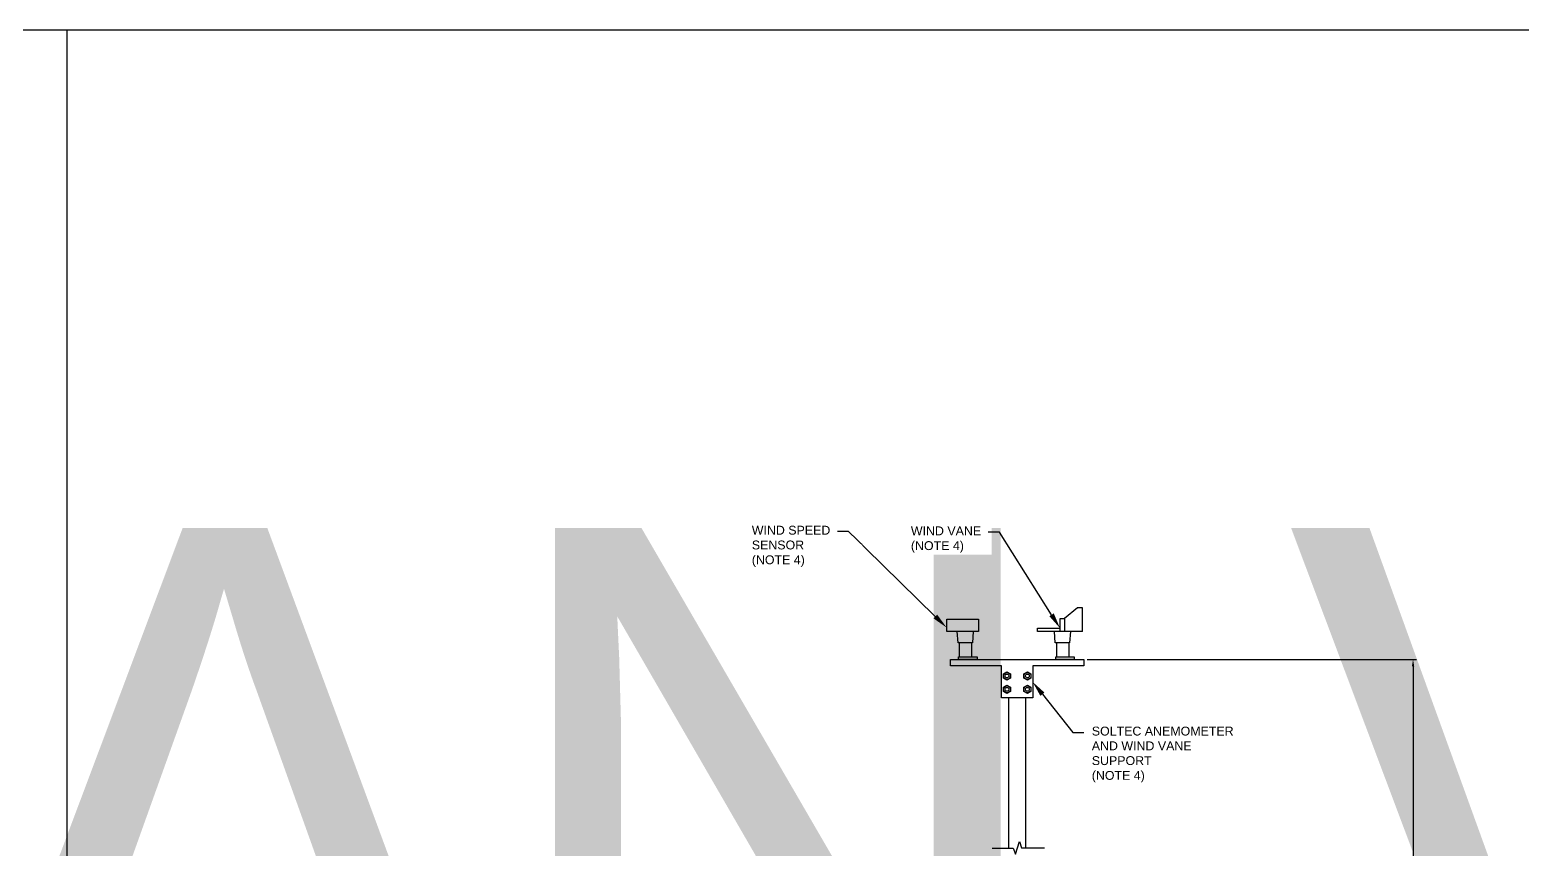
# Model space of a CAD drawing. Header units: feet. Extents: x -18 to 2540, y -48 to 1440.
# Drawn here: x 2181.78 to 2208.22, y 1392.53 to 1407.06 of the extents above; entities that cross this region are included whole.
import ezdxf
from ezdxf import colors
from ezdxf.entities.mleader import LeaderData, LeaderLine
from ezdxf.enums import TextEntityAlignment as Align
from ezdxf.math import Vec2, Vec3

# ---------------------------------------------------------------- set-up
doc = ezdxf.new("R2018")
doc.units = ezdxf.units.FT
doc.header["$MEASUREMENT"] = 0
doc.layers.get('Defpoints').update_dxf_attribs({"color": 5})
for name, color, linetype in [('E-COND-RGS', 4, 'Continuous'), ('E-DIM', 1, 'Continuous'), ('E-EQPM-HRDW', 230, 'Continuous'), ('E-EQPM-MET', 5, 'Continuous'), ('G-ANNO-TEXT', 1, 'Continuous')]:
    doc.layers.add(name, color=color, linetype=linetype)
doc.layers.add('G-NPLT', color=67, linetype='Continuous', plot=False)
doc.styles.add('NEI-A', font='arial.ttf')
doc.dimstyles.new('NEI-A', dxfattribs={"dimtxt": 0.1, "dimasz": 0.125, "dimexe": 0.0625, "dimexo": 0.0625, "dimgap": 0.0625, "dimtad": 0, "dimtih": 1, "dimtoh": 1, "dimdec": 4, "dimzin": 3, "dimdsep": 46, "dimlunit": 4, "dimtxsty": 'NEI-A', "dimcen": 0, "dimadec": 0, "dimazin": 0, "dimtfac": 0.75, "dimtdec": 4, "dimtofl": 0, "dimtmove": 0, "dimatfit": 3, "dimfxl": 1, "dimfrac": 1, "dimtolj": 1, "dimtzin": 0, "dimarcsym": 0})

# ---------------------------------------------------------------- blocks, each defined once
blk = doc.blocks.new('*D19')
at = {"layer": 'Defpoints', "color": 0, "transparency": 16777216}
for p in [(2200.452, 1395.898), (2206.287, 1395.898), (2203.985, 1381.29)]:
    blk.add_point(p, dxfattribs=at)
at = {"layer": 'E-DIM', "color": 0, "lineweight": -2, "transparency": 16777216}
for p, q in [((2200.515, 1395.898), (2206.349, 1395.898)), ((2206.287, 1395.773), (2206.287, 1388.707)), ((2206.287, 1381.415), (2206.287, 1388.48)), ((2204.048, 1381.29), (2206.349, 1381.29))]:
    blk.add_line(p, q, dxfattribs=at)
at = {"layer": 'E-DIM', "color": 0, "transparency": 16777216}
for points in [[(2206.266, 1395.773), (2206.308, 1395.773), (2206.287, 1395.898)], [(2206.266, 1381.415), (2206.308, 1381.415), (2206.287, 1381.29)]]:
    blk.add_solid(points, dxfattribs=at)
at = {"layer": 'E-DIM', "color": 0, "transparency": 16777216, "insert": (2206.287, 1388.594), "char_height": 0.1, "attachment_point": 5, "style": 'NEI-A'}
blk.add_mtext("\\A1;15' ", dxfattribs=at)
blk = doc.blocks.new('DETAIL_TITLE')
at = {"style": 'NEI-A', "flags": 8}
blk.add_attdef('#', text='', height=0.25, dxfattribs=at).set_placement((0.592, -0.511), align=Align.MIDDLE_CENTER)
at = {"lineweight": 30, "flags": 104}
blk.add_attdef('DETAIL_TITLE', text='', height=0.25, dxfattribs=at).set_placement((0.91, -0.525), align=Align.BOTTOM_LEFT)
at = {"style": 'NEI-A'}
for tag, p in [('SCALE:', (0.939, -0.738)), ('1"_=_', (1.547, -0.738))]:
    blk.add_attdef(tag, text='', height=0.109, dxfattribs=at).set_placement(p, align=Align.BOTTOM_LEFT)

msp = doc.modelspace()

# ---------------------------------------------------------------- linework, layer by layer
at = {"color": 7, "lineweight": 25}
msp.add_lwpolyline([(2198.83185, 1392.550115), (2199.204261, 1392.550115), (2199.24407, 1392.442245), (2199.315984, 1392.669544), (2199.350657, 1392.553968), (2199.760308, 1392.553968)], dxfattribs=at)
at = {"layer": 'E-COND-RGS'}
for points in [[(2199.125983, 1395.65769), (2199.125983, 1395.657746)], [(2199.125983, 1395.550834), (2199.125983, 1395.550889)], [(2199.420662, 1395.657746), (2199.420662, 1395.65769)], [(2199.420662, 1395.550889), (2199.420662, 1395.550834)], [(2199.125983, 1395.420506), (2199.125983, 1395.420562)], [(2199.125983, 1395.313649), (2199.125983, 1395.313705)], [(2199.420662, 1395.420562), (2199.420662, 1395.420506)], [(2199.420662, 1395.313705), (2199.420662, 1395.313649)], [(2199.125983, 1392.550115), (2199.125983, 1395.217592)], [(2199.420662, 1395.217592), (2199.420662, 1392.553968)]]:
    msp.add_lwpolyline(points, dxfattribs=at)
at = {"layer": 'E-EQPM-HRDW'}
for points in [[(2199.548356, 1395.785977), (2199.548356, 1395.217592), (2198.998289, 1395.217592), (2198.998289, 1395.785977), (2198.094608, 1395.785977), (2198.094608, 1395.897908), (2200.452037, 1395.897908), (2200.452037, 1395.785977)], [(2199.092301, 1395.531387), (2199.029166, 1395.567839), (2199.029166, 1395.640741), (2199.092301, 1395.677192), (2199.155437, 1395.640741), (2199.155437, 1395.567839)], [(2199.454344, 1395.531387), (2199.391208, 1395.567839), (2199.391208, 1395.640741), (2199.454344, 1395.677192), (2199.517479, 1395.640741), (2199.517479, 1395.567839)], [(2199.092301, 1395.294203), (2199.029166, 1395.330654), (2199.029166, 1395.403557), (2199.092301, 1395.440008), (2199.155437, 1395.403557), (2199.155437, 1395.330654)], [(2199.454344, 1395.294203), (2199.391208, 1395.330654), (2199.391208, 1395.403557), (2199.454344, 1395.440008), (2199.517479, 1395.403557), (2199.517479, 1395.330654)]]:
    msp.add_lwpolyline(points, close=True, dxfattribs=at)
for points in [[(2199.065788, 1395.661588), (2199.065274, 1395.661588)], [(2199.065274, 1395.546991), (2199.065788, 1395.546991)], [(2199.119328, 1395.661588), (2199.118815, 1395.661588)], [(2199.118815, 1395.546991), (2199.119328, 1395.546991)], [(2199.42783, 1395.661588), (2199.427317, 1395.661588)], [(2199.427317, 1395.546991), (2199.42783, 1395.546991)], [(2199.48137, 1395.661588), (2199.480857, 1395.661588)], [(2199.480857, 1395.546991), (2199.48137, 1395.546991)], [(2199.065788, 1395.424404), (2199.065274, 1395.424404)], [(2199.065274, 1395.309807), (2199.065788, 1395.309807)], [(2199.119328, 1395.424404), (2199.118815, 1395.424404)], [(2199.118815, 1395.309807), (2199.119328, 1395.309807)], [(2199.42783, 1395.424404), (2199.427317, 1395.424404)], [(2199.427317, 1395.309807), (2199.42783, 1395.309807)], [(2199.48137, 1395.424404), (2199.480857, 1395.424404)], [(2199.480857, 1395.309807), (2199.48137, 1395.309807)]]:
    msp.add_lwpolyline(points, dxfattribs=at)
for points in [[(2199.154874, 1395.641066, 0.009333504), (2199.1535, 1395.641092)], [(2199.1535, 1395.567488, 0.009333504), (2199.154874, 1395.567513)], [(2199.154874, 1395.403882, 0.009333504), (2199.1535, 1395.403908)], [(2199.1535, 1395.330303, 0.009333504), (2199.154874, 1395.330329)]]:
    msp.add_lwpolyline(points, format="xyb", dxfattribs=at)
for centre, radius in [((2199.092301, 1395.60429), 0.063135), ((2199.092301, 1395.60429), 0.033682), ((2199.454344, 1395.60429), 0.063135), ((2199.454344, 1395.60429), 0.033682), ((2199.092301, 1395.367106), 0.063135), ((2199.092301, 1395.367106), 0.033682), ((2199.454344, 1395.367106), 0.063135), ((2199.454344, 1395.367106), 0.033682)]:
    msp.add_circle(centre, radius, dxfattribs=at)
at = {"layer": 'E-EQPM-MET'}
for points in [[(2198.024468, 1396.611832), (2198.587193, 1396.611832), (2198.587193, 1396.394244), (2198.024468, 1396.394244)], [(2198.236272, 1395.944507), (2198.562598, 1395.944507), (2198.562598, 1395.897908), (2198.236272, 1395.897908)], [(2199.958084, 1395.944507), (2200.284411, 1395.944507), (2200.284411, 1395.897908), (2199.958084, 1395.897908)]]:
    msp.add_lwpolyline(points, close=True, dxfattribs=at)
for points in [[(2200.03383, 1396.394244), (2200.03383, 1396.623833), (2200.114255, 1396.623833), (2200.114255, 1396.394244)], [(2200.429934, 1396.394244), (2200.429934, 1396.813255), (2200.343258, 1396.813255), (2200.114255, 1396.623833)], [(2198.496401, 1396.394244), (2198.479723, 1396.192162), (2198.227203, 1396.192162), (2198.210525, 1396.394244)], [(2200.429934, 1396.394244), (2199.634608, 1396.394244), (2199.634608, 1396.449725), (2200.03383, 1396.449725)], [(2200.218213, 1396.394244), (2200.201535, 1396.192162), (2199.949015, 1396.192162), (2199.932337, 1396.394244)], [(2198.253691, 1395.944507), (2198.253691, 1396.192162)], [(2198.466635, 1396.192162), (2198.466635, 1395.944507)], [(2199.975504, 1395.944507), (2199.975504, 1396.192162)], [(2200.188448, 1396.192162), (2200.188448, 1395.944507)]]:
    msp.add_lwpolyline(points, dxfattribs=at)
at = {"layer": 'G-NPLT'}
msp.add_line((1987.982256, 1407.063072), (2247.250371, 1407.063072), dxfattribs=at)
msp.add_lwpolyline([(2182.433342, 1407.063072), (2182.433342, 1361.042716)], dxfattribs=at)

# ---------------------------------------------------------------- block references
at = {"layer": 'G-ANNO-TEXT'}
ref = msp.add_blockref('DETAIL_TITLE', (2007.117623, 1398.740013), dxfattribs=dict(at, xscale=2.26283738676726, yscale=2.26283738676726, zscale=2.26283738676726))
lines = msp.add_mtext('{\\LSCADA RACK DETAIL (PLAN VIEW)}', dxfattribs={"layer": '0', "insert": (2009.176571, 1398.230562), "char_height": 10.57518883, "attachment_point": 1})
ref.add_attrib('DETAIL_TITLE', '', (2009.176571, 1398.230562)).embed_mtext(lines)

# ---------------------------------------------------------------- dimensions: what is measured, and where the dimension line sits
at = {"layer": 'E-DIM'}
dim = msp.add_linear_dim(base=(2206.286825, 1395.897908), p1=(2203.985033, 1381.289967), p2=(2200.452037, 1395.897908), angle=90, text="15' ", dimstyle='NEI-A', override={"dimscale": 1, "dimlfac": 1}, dxfattribs=at)
dim.commit()
dim.dimension.update_dxf_attribs({"geometry": '*D19', "text_midpoint": (2206.286825, 1388.593937)})

# ---------------------------------------------------------------- next in the draw order: leaders
at = {"layer": 'G-ANNO-TEXT'}
ml = msp.add_multileader_mtext('Standard', dxfattribs=at)
ml.set_content('WIND VANE\\P(NOTE 4)', color=256, style='NEI-A')
ml.set_leader_properties()
ml.build(insert=Vec2(0, 0))
ml.multileader.update_dxf_attribs({"dogleg_length": 0.125, "arrow_head_size": 0.282891})
ctx = ml.context
ctx.base_point, ctx.char_height, ctx.arrow_head_size, ctx.landing_gap_size, ctx.plane_origin = Vec3(2197.24877, 1398.15436), 0.1571619, 0.282891, 0.141446, Vec3(2200.03383, 1396.449725)
notes = []
notes.append((ctx, [(0, (1, 1, 0), (2198.957857, 1398.15436), (-1, 0), 0.196452, [(0, [(2200.03383, 1396.449725)], 0, [])])]))
ctx.mtext.insert, ctx.mtext.width, ctx.mtext.flow_direction = Vec3(2197.390216, 1398.256044), 1.349991, 5
ctx.mtext.has_bg_fill, ctx.mtext.bg_color, ctx.mtext.bg_scale_factor, ctx.mtext.bg_transparency, ctx.mtext.use_window_bg_color = 1, -1027028792, 1.5, 0, 1
ml = msp.add_multileader_mtext('Standard', dxfattribs=at)
ml.set_content('SOLTEC ANEMOMETER AND WIND VANE SUPPORT\\P(NOTE 4)', color=256, style='NEI-A')
ml.set_leader_properties()
ml.build(insert=Vec2(0, 0))
ml.multileader.update_dxf_attribs({"dogleg_length": 0.125, "arrow_head_size": 0.282891})
ctx = ml.context
ctx.base_point, ctx.char_height, ctx.arrow_head_size, ctx.landing_gap_size, ctx.plane_origin = Vec3(2200.453785, 1394.603937), 0.15716191, 0.282891, 0.141446, Vec3(2198.022991, 1393.086936)
notes.append((ctx, [(1, (1, 1, 0), (2200.257332, 1394.603937), (1, 0), 0.196452, [(0, [(2199.544332, 1395.502004)], 0, [])])]))
ctx.mtext.insert, ctx.mtext.width, ctx.mtext.flow_direction = Vec3(2200.59523, 1394.705621), 2.62947517, 5
ctx.mtext.has_bg_fill, ctx.mtext.bg_color, ctx.mtext.bg_scale_factor, ctx.mtext.bg_transparency, ctx.mtext.use_window_bg_color = 1, -1027028792, 1.5, 0, 1
for ctx, leaders in notes:
    for number, flags, end, landing, length, lines in leaders:
        leader = LeaderData()
        leader.index, (leader.has_last_leader_line, leader.has_dogleg_vector, leader.attachment_direction) = number, flags
        leader.last_leader_point, leader.dogleg_vector, leader.dogleg_length = Vec3(end), Vec3(landing), length
        for number, points, colour, breaks in lines:
            line = LeaderLine()
            line.index, line.vertices, line.color, line.breaks = number, Vec3.list(points), colors.encode_raw_color(colour), breaks
            leader.lines.append(line)
        ctx.leaders.append(leader)

# ---------------------------------------------------------------- next in the draw order: leaders
ml = msp.add_multileader_mtext('Standard', dxfattribs=at)
ml.set_content('WIND SPEED SENSOR\\P(NOTE 4)', color=256, style='NEI-A')
ml.set_leader_properties()
ml.build(insert=Vec2(0, 0))
ml.multileader.update_dxf_attribs({"dogleg_length": 0.125, "arrow_head_size": 0.282891})
ctx = ml.context
ctx.base_point, ctx.char_height, ctx.arrow_head_size, ctx.landing_gap_size, ctx.plane_origin = Vec3(2194.430126, 1398.166112), 0.15716191, 0.282891, 0.141446, Vec3(2198.022991, 1396.461477)
notes = []
notes.append((ctx, [(0, (1, 1, 0), (2196.285762, 1398.166112), (-1, 0), 0.196452, [(0, [(2198.024468, 1396.461477)], 0, [])])]))
ctx.mtext.insert, ctx.mtext.width, ctx.mtext.flow_direction = Vec3(2194.571572, 1398.267795), 1.88226281, 5
ctx.mtext.has_bg_fill, ctx.mtext.bg_color, ctx.mtext.bg_scale_factor, ctx.mtext.bg_transparency, ctx.mtext.use_window_bg_color = 1, -1027028792, 1.5, 0, 1
for ctx, leaders in notes:
    for number, flags, end, landing, length, lines in leaders:
        leader = LeaderData()
        leader.index, (leader.has_last_leader_line, leader.has_dogleg_vector, leader.attachment_direction) = number, flags
        leader.last_leader_point, leader.dogleg_vector, leader.dogleg_length = Vec3(end), Vec3(landing), length
        for number, points, colour, breaks in lines:
            line = LeaderLine()
            line.index, line.vertices, line.color, line.breaks = number, Vec3.list(points), colors.encode_raw_color(colour), breaks
            leader.lines.append(line)
        ctx.leaders.append(leader)

doc.saveas('drawing.dxf')
